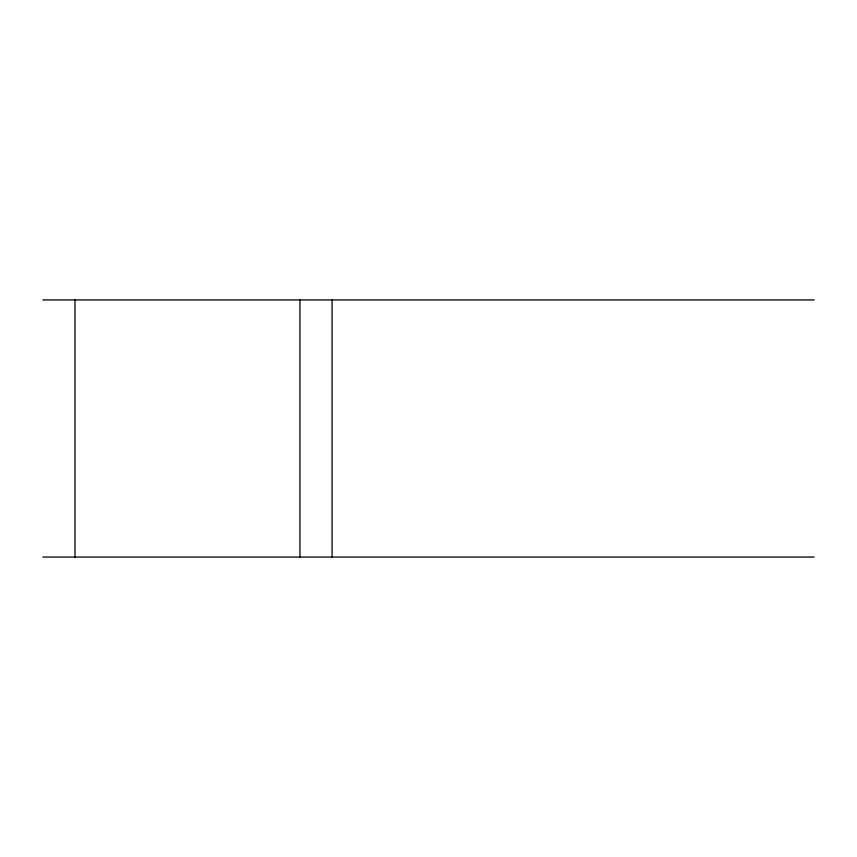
<?xml version="1.0" encoding="UTF-8"?>
<svg xmlns="http://www.w3.org/2000/svg" width="857" height="857" viewBox="0 0 857 857"><rect width="100%" height="100%" fill="white"/><g stroke="black" fill="none" stroke-linecap="round" stroke-linejoin="round"><path stroke-width="1.29" d="M42.85 299.95L814.15 299.95M42.85 557.05L814.15 557.05M332.088 299.95L332.088 557.05M299.95 299.95L299.95 557.05M74.987 299.95L74.987 557.05"/></g></svg>
